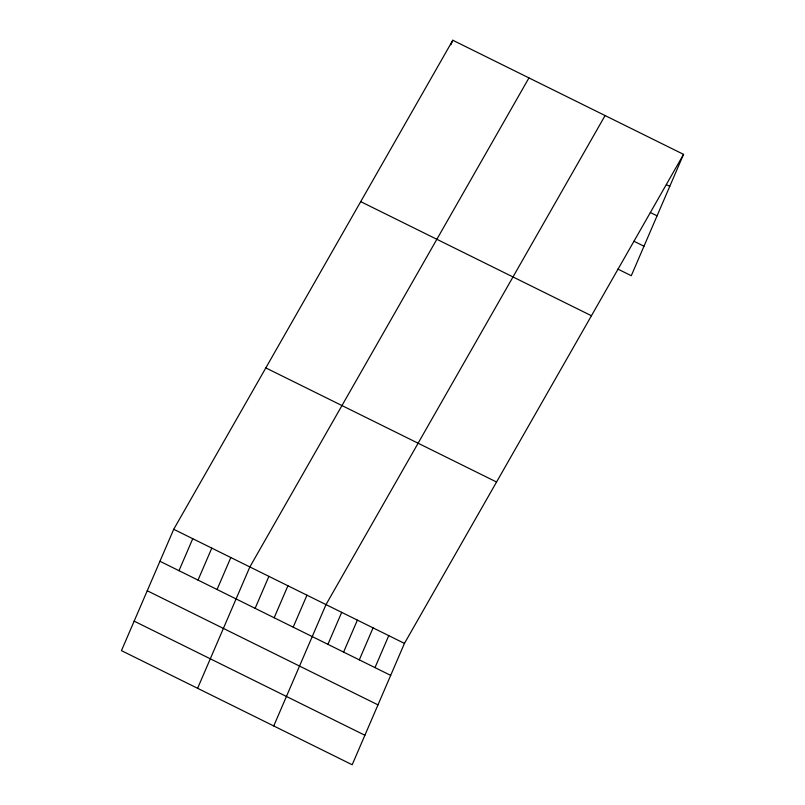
<?xml version="1.0" encoding="UTF-8"?>
<svg xmlns="http://www.w3.org/2000/svg" width="805" height="805" viewBox="0 0 805 805"><rect width="100%" height="100%" fill="white"/><g stroke="black" fill="none" stroke-linecap="round" stroke-linejoin="round"><path stroke-width="1.21" d="M173.719 529.288L121.454 650.641L352.188 764.75L404.452 643.396L683.546 154.359L452.813 40.25L173.719 529.288L404.452 643.396M178.982 570.685L192.757 538.706M198.02 580.093L211.796 548.114M450.85 44.818L452.813 40.25M217.058 589.512L230.824 557.533M197.597 688.295L249.862 566.941L528.955 77.904M255.125 608.338L268.9 576.36M274.163 617.747L287.928 585.768M293.191 627.165L306.967 595.187M273.74 725.949L326.005 604.595L605.098 115.558M327.917 644.342L341.692 612.364M343.604 652.1L357.38 620.122M359.302 659.859L373.067 627.88M374.989 667.617L388.755 635.638M683.546 154.359L631.281 275.713L617.827 269.061M666.409 184.677L669.77 186.337M650.339 212.51L657.071 215.831M633.897 241.228L643.98 246.219M360.71 201.632L591.444 315.741M265.821 367.905L496.544 482.014M159.943 561.266L390.677 675.375M147.245 590.759L377.978 704.868M134.163 621.148L364.886 735.257"/></g></svg>
